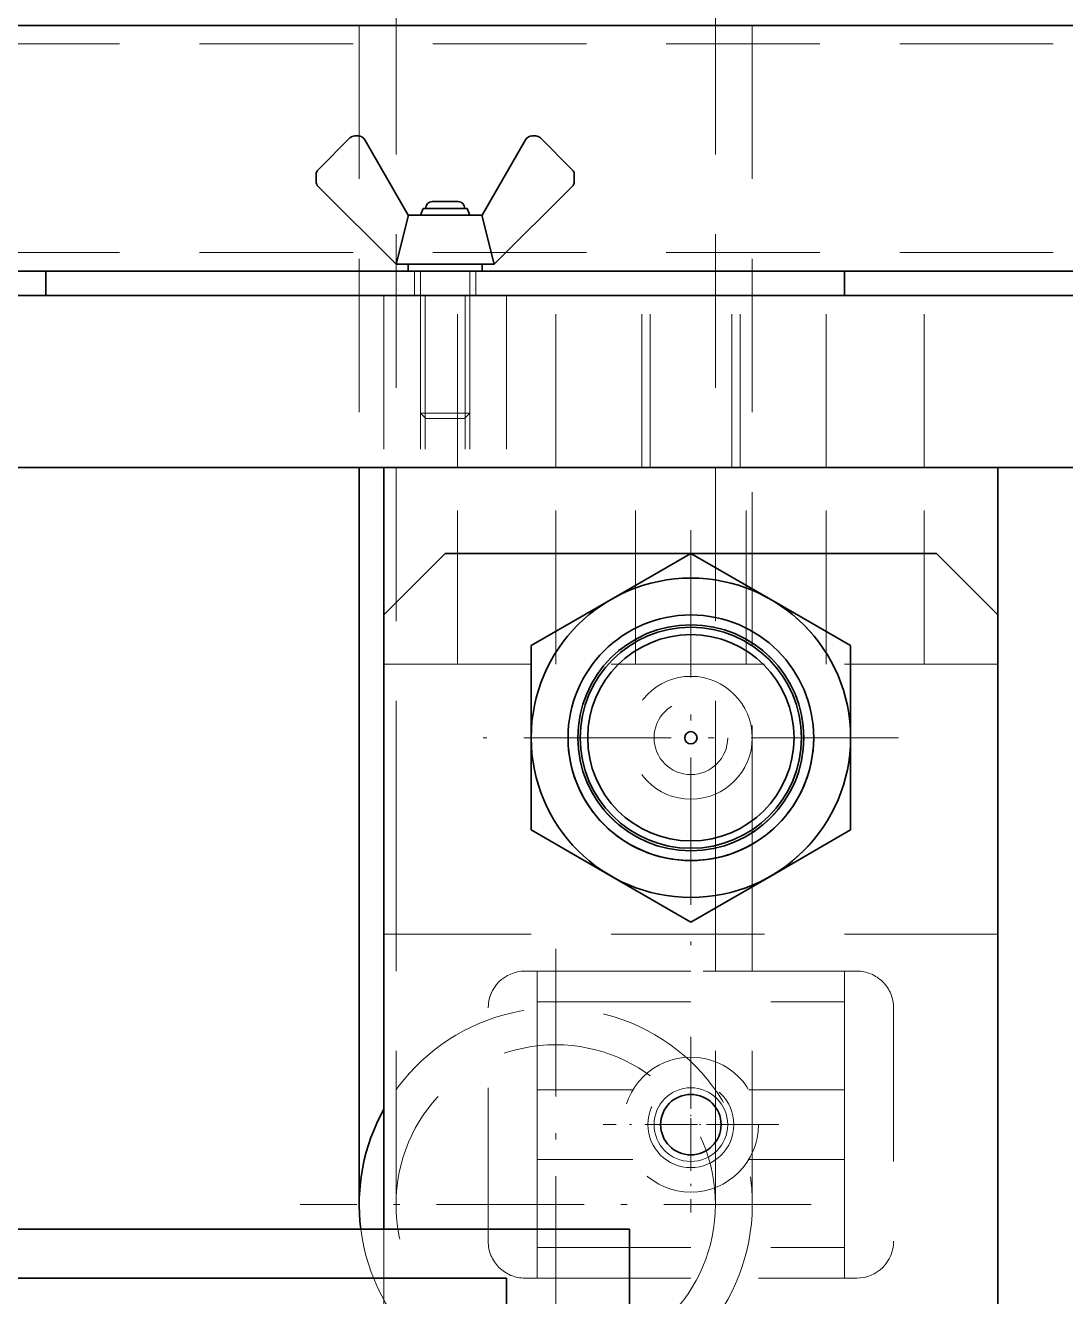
# Model space of a CAD drawing. Header units: millimetres. Extents: x -10155 to 20189, y -25550 to -22580.
# Drawn here: x -8845.4 to -8760.7, y -24700.5 to -24597 of the extents above; entities that cross this region are included whole.
import ezdxf

# ---------------------------------------------------------------- set-up
doc = ezdxf.new("R2010")
doc.units = ezdxf.units.MM
for name, pattern in [('CENTER-HOKUTO', [23, 20, -1, 1, -1]), ('DASHDOT', [18.5, 12, -3, 0.5, -3]), ('HIDDEN-HOKUTO', [3.8, 2.5, -1.3])]:
    doc.linetypes.add(name, pattern=pattern)
doc.layers.add('AM_7', color=2, linetype='CENTER-HOKUTO', lineweight=30)
doc.layers.add('AM_HID', color=1, linetype='HIDDEN-HOKUTO', lineweight=25)

msp = doc.modelspace()

# ---------------------------------------------------------------- linework, layer by layer
at = {"color": 7, "lineweight": 35}
for p, q in [((-8666.748, -24597.046), (-9071.747, -24597.046)), ((-8843.747, -24617.046), (-9071.747, -24617.046)), ((-8843.748, -24617.046), (-8778.748, -24617.046)), ((-8663.748, -24617.046), (-8778.747, -24617.046)), ((-8993.748, -24619.046), (-8673.748, -24619.046)), ((-8875.748, -24633.046), (-8673.748, -24633.046)), ((-8818.248, -24633.046), (-8818.248, -24663.044)), ((-8766.248, -24633.046), (-8816.248, -24633.046)), ((-8816.248, -24695.046), (-8816.248, -24645.046)), ((-8766.248, -24707.046), (-8766.248, -24645.046)), ((-8818.248, -24693.044), (-8818.248, -24663.044)), ((-8796.248, -24695.046), (-8850.433, -24695.046)), ((-8796.248, -24695.046), (-8796.248, -24790.046)), ((-8806.248, -24699.046), (-8931.248, -24699.046)), ((-8806.248, -24721.046), (-8806.248, -24699.046))]:
    msp.add_line(p, q, dxfattribs=at)
at = {"color": 7, "lineweight": 35, "ltscale": 0.007141}
for p, q in [((-8818.327, -24606.046), (-8818.613, -24606.046)), ((-8803.882, -24606.046), (-8804.168, -24606.046))]:
    msp.add_line(p, q, dxfattribs=at)
at = {"color": 7, "lineweight": 35, "ltscale": 0.091551}
msp.add_line((-8819.001, -24606.207), (-8821.593, -24608.794), dxfattribs=at)
at = {"color": 7, "lineweight": 35, "ltscale": 0.177303}
msp.add_line((-8814.248, -24612.496), (-8817.793, -24606.354), dxfattribs=at)
at = {"color": 7, "lineweight": 35, "ltscale": 0.177306}
msp.add_line((-8804.701, -24606.354), (-8808.248, -24612.496), dxfattribs=at)
at = {"color": 7, "lineweight": 35, "ltscale": 0.091547}
msp.add_line((-8800.902, -24608.794), (-8803.494, -24606.207), dxfattribs=at)
at = {"color": 7, "lineweight": 35, "ltscale": 0.015341}
for p, q in [((-8821.748, -24609.165), (-8821.748, -24609.779)), ((-8800.748, -24609.779), (-8800.748, -24609.165))]:
    msp.add_line(p, q, dxfattribs=at)
at = {"color": 7, "lineweight": 35, "ltscale": 0.224373}
for p, q in [((-8821.594, -24610.15), (-8815.248, -24616.496)), ((-8807.248, -24616.496), (-8800.901, -24610.15))]:
    msp.add_line(p, q, dxfattribs=at)
at = {"color": 7, "lineweight": 35, "ltscale": 0.014634}
msp.add_line((-8813.047, -24611.946), (-8813.248, -24612.496), dxfattribs=at)
at = {"color": 7, "lineweight": 35, "ltscale": 0.089996}
msp.add_line((-8809.447, -24611.946), (-8813.047, -24611.946), dxfattribs=at)
at = {"color": 7, "lineweight": 35, "ltscale": 0.052496}
msp.add_line((-8810.197, -24611.396), (-8812.297, -24611.396), dxfattribs=at)
at = {"color": 7, "lineweight": 35, "ltscale": 0.014632}
msp.add_line((-8809.248, -24612.496), (-8809.447, -24611.946), dxfattribs=at)
at = {"color": 7, "lineweight": 35, "ltscale": 0.103119}
for p, q in [((-8814.221, -24612.496), (-8815.227, -24616.496)), ((-8807.268, -24616.496), (-8808.274, -24612.496))]:
    msp.add_line(p, q, dxfattribs=at)
at = {"color": 7, "lineweight": 35, "ltscale": 0.000671387}
for p, q in [((-8814.221, -24612.496), (-8814.248, -24612.496)), ((-8808.248, -24612.496), (-8808.274, -24612.496))]:
    msp.add_line(p, q, dxfattribs=at)
at = {"color": 7, "lineweight": 35, "ltscale": 0.148657}
msp.add_line((-8808.274, -24612.496), (-8814.221, -24612.496), dxfattribs=at)
at = {"color": 7, "lineweight": 35, "ltscale": 0.05}
for p, q in [((-8843.748, -24617.046), (-8843.748, -24619.046)), ((-8778.748, -24617.046), (-8778.748, -24619.046))]:
    msp.add_line(p, q, dxfattribs=at)
at = {"color": 7, "lineweight": 35, "ltscale": 0.000500488}
for p, q in [((-8815.248, -24616.496), (-8815.227, -24616.496)), ((-8807.268, -24616.496), (-8807.248, -24616.496))]:
    msp.add_line(p, q, dxfattribs=at)
at = {"color": 7, "lineweight": 35, "ltscale": 0.198999}
msp.add_line((-8807.268, -24616.496), (-8815.227, -24616.496), dxfattribs=at)
at = {"color": 7, "lineweight": 35, "ltscale": 0.01375}
for p, q in [((-8814.248, -24617.046), (-8814.248, -24616.496)), ((-8808.248, -24616.496), (-8808.248, -24617.046))]:
    msp.add_line(p, q, dxfattribs=at)
at = {"color": 7, "lineweight": 35, "ltscale": 0.299991}
for p, q in [((-8816.248, -24633.046), (-8816.248, -24645.046)), ((-8766.248, -24633.046), (-8766.248, -24645.046))]:
    msp.add_line(p, q, dxfattribs=at)
at = {"color": 7, "lineweight": 35, "ltscale": 0.176777}
for p, q in [((-8816.248, -24645.046), (-8811.248, -24640.046)), ((-8771.248, -24640.046), (-8766.248, -24645.046))]:
    msp.add_line(p, q, dxfattribs=at)
at = {"color": 7, "lineweight": 35, "ltscale": 0.499506}
msp.add_line((-8791.267, -24640.046), (-8811.248, -24640.046), dxfattribs=at)
at = {"color": 7, "lineweight": 35, "ltscale": 0.187642}
for p, q in [((-8791.248, -24640.035), (-8797.748, -24643.788)), ((-8784.747, -24666.304), (-8778.247, -24662.551))]:
    msp.add_line(p, q, dxfattribs=at)
at = {"color": 7, "lineweight": 35, "ltscale": 0.187635}
for p, q in [((-8784.748, -24643.788), (-8791.248, -24640.035)), ((-8804.247, -24662.552), (-8797.747, -24666.305))]:
    msp.add_line(p, q, dxfattribs=at)
at = {"color": 7, "lineweight": 35, "ltscale": 0.499536}
msp.add_line((-8771.248, -24640.046), (-8791.229, -24640.046), dxfattribs=at)
at = {"color": 7, "lineweight": 35, "ltscale": 0.187637}
for p, q in [((-8797.748, -24643.788), (-8804.248, -24647.541)), ((-8791.247, -24670.057), (-8784.747, -24666.304))]:
    msp.add_line(p, q, dxfattribs=at)
at = {"color": 7, "lineweight": 35, "ltscale": 0.187641}
for p, q in [((-8778.248, -24647.54), (-8784.748, -24643.788)), ((-8797.747, -24666.305), (-8791.247, -24670.057))]:
    msp.add_line(p, q, dxfattribs=at)
at = {"color": 7, "lineweight": 35, "ltscale": 0.187639}
for p, q in [((-8804.248, -24647.541), (-8804.248, -24655.047)), ((-8778.248, -24647.54), (-8778.248, -24655.046)), ((-8804.248, -24655.047), (-8804.247, -24662.552)), ((-8778.248, -24655.046), (-8778.247, -24662.551))]:
    msp.add_line(p, q, dxfattribs=at)
at = {"color": 7, "lineweight": 35}
for centre, radius in [((-8791.248, -24655.046), 13), ((-8791.248, -24655.046), 10), ((-8791.248, -24655.046), 9.2), ((-8791.248, -24655.046), 9), ((-8791.248, -24655.046), 8.4), ((-8791.248, -24655.046), 0.5), ((-8791.248, -24686.546), 2.459)]:
    msp.add_circle(centre, radius, dxfattribs=at)
at = {"color": 7, "lineweight": 13}
msp.add_circle((-8791.248, -24686.546), 3, dxfattribs=at)
at = {"color": 7, "lineweight": 35}
for centre, radius, start, end in [((-8818.613, -24606.596), 0.55, 90, 134.93846), ((-8818.327, -24606.662), 0.616, 30, 90), ((-8804.168, -24606.662), 0.616, 90, 150), ((-8803.882, -24606.596), 0.55, 45.06154, 90), ((-8821.223, -24609.165), 0.525, 134.93846, 180.00001), ((-8801.272, -24609.165), 0.525, 0, 45.06154), ((-8821.223, -24609.779), 0.525, 179.99999, 225), ((-8801.272, -24609.779), 0.525, 315, 0), ((-8812.297, -24611.946), 0.55, 90, 179.99999), ((-8810.197, -24611.946), 0.55, 0, 90), ((-8791.248, -24655.046), 10, 180.00244, 0.00245), ((-8802.248, -24693.044), 16, 151.04406, 187.18736)]:
    msp.add_arc(centre, radius, start, end, dxfattribs=at)
at = {"layer": 'AM_7', "color": 2, "linetype": 'DASHDOT', "lineweight": 13}
for p, q in [((-8791.248, -24638.146), (-8791.248, -24671.946)), ((-8774.347, -24655.046), (-8808.147, -24655.046)), ((-8802.248, -24672.244), (-8802.248, -24713.844)), ((-8781.447, -24693.044), (-8823.047, -24693.044))]:
    msp.add_line(p, q, dxfattribs=at)
at = {"layer": 'AM_7', "color": 2, "linetype": 'DASHDOT', "lineweight": 13, "ltscale": 0.357501}
for p, q in [((-8791.248, -24679.396), (-8791.248, -24693.696)), ((-8784.097, -24686.546), (-8798.397, -24686.546))]:
    msp.add_line(p, q, dxfattribs=at)
at = {"layer": 'AM_7', "color": 2, "linetype": 'DASHDOT', "lineweight": 13, "ltscale": 0.159802}
for p, q in [((-8791.248, -24683.35), (-8791.248, -24689.742)), ((-8788.051, -24686.546), (-8794.443, -24686.546))]:
    msp.add_line(p, q, dxfattribs=at)
at = {"layer": 'AM_HID', "color": 1, "lineweight": 13, "ltscale": 5}
for p, q in [((-8815.248, -24538.044), (-8815.248, -24663.044)), ((-8789.248, -24538.044), (-8789.248, -24663.044)), ((-8818.248, -24597.046), (-8818.248, -24633.046)), ((-8786.248, -24597.046), (-8786.248, -24663.044)), ((-8666.748, -24598.546), (-9655.748, -24598.546)), ((-8814.221, -24612.496), (-8815.227, -24616.496)), ((-8807.268, -24616.496), (-8808.274, -24612.496)), ((-8666.748, -24615.546), (-9655.748, -24615.546)), ((-8843.747, -24617.046), (-9498.748, -24617.046)), ((-8808.248, -24617.046), (-8814.248, -24617.046)), ((-8813.748, -24617.046), (-8813.748, -24619.046)), ((-8813.748, -24617.046), (-8813.748, -24619.046)), ((-8813.248, -24628.617), (-8813.248, -24617.046)), ((-8809.248, -24617.046), (-8809.248, -24628.617)), ((-8808.748, -24617.046), (-8808.748, -24619.046)), ((-8808.748, -24617.046), (-8808.748, -24619.046)), ((-8666.748, -24617.046), (-8778.747, -24617.046)), ((-8843.748, -24619.046), (-8778.748, -24619.046)), ((-8816.248, -24619.046), (-8816.248, -24633.046)), ((-8816.248, -24619.046), (-8816.248, -24633.046)), ((-8813.248, -24619.046), (-8813.248, -24633.046)), ((-8813.248, -24619.046), (-8813.248, -24633.046)), ((-8813.248, -24619.046), (-8813.248, -24633.046)), ((-8813.248, -24619.046), (-8813.248, -24633.046)), ((-8813.248, -24619.046), (-8813.248, -24633.046)), ((-8813.248, -24619.046), (-8813.248, -24633.046)), ((-8812.868, -24619.046), (-8812.868, -24633.046)), ((-8812.868, -24619.046), (-8812.868, -24633.046)), ((-8812.868, -24619.046), (-8812.868, -24633.046)), ((-8812.868, -24619.046), (-8812.868, -24633.046)), ((-8810.248, -24633.046), (-8810.248, -24619.046)), ((-8809.626, -24619.046), (-8809.626, -24633.046)), ((-8809.626, -24619.046), (-8809.626, -24633.046)), ((-8809.626, -24619.046), (-8809.626, -24633.046)), ((-8809.626, -24619.046), (-8809.626, -24633.046)), ((-8809.248, -24619.046), (-8809.248, -24633.046)), ((-8809.248, -24619.046), (-8809.248, -24633.046)), ((-8809.248, -24619.046), (-8809.248, -24633.046)), ((-8809.248, -24619.046), (-8809.248, -24633.046)), ((-8809.248, -24619.046), (-8809.248, -24633.046)), ((-8809.248, -24619.046), (-8809.248, -24633.046)), ((-8806.248, -24619.046), (-8806.248, -24633.046)), ((-8806.248, -24619.046), (-8806.248, -24633.046)), ((-8802.248, -24633.046), (-8802.248, -24619.046)), ((-8795.248, -24633.046), (-8795.248, -24619.046)), ((-8794.571, -24633.046), (-8794.571, -24619.046)), ((-8787.924, -24633.046), (-8787.924, -24619.046)), ((-8787.248, -24633.046), (-8787.248, -24619.046)), ((-8780.248, -24633.046), (-8780.248, -24619.046)), ((-8772.248, -24633.046), (-8772.248, -24619.046)), ((-8809.248, -24628.617), (-8813.248, -24628.617)), ((-8809.248, -24628.617), (-8813.248, -24628.617)), ((-8813.248, -24628.617), (-8812.818, -24629.046)), ((-8809.677, -24629.046), (-8809.248, -24628.617)), ((-8809.677, -24629.046), (-8812.818, -24629.046)), ((-8810.248, -24649.046), (-8810.248, -24633.046)), ((-8802.248, -24649.046), (-8802.248, -24633.046)), ((-8795.748, -24649.046), (-8795.748, -24633.046)), ((-8786.748, -24649.046), (-8786.748, -24633.046)), ((-8780.248, -24649.046), (-8780.248, -24633.046)), ((-8772.248, -24649.046), (-8772.248, -24633.046)), ((-8791.229, -24640.046), (-8791.267, -24640.046)), ((-8766.248, -24649.046), (-8816.248, -24649.046)), ((-8815.248, -24693.044), (-8815.248, -24663.044)), ((-8789.248, -24693.044), (-8789.248, -24663.044)), ((-8786.248, -24693.044), (-8786.248, -24663.044)), ((-8766.248, -24671.046), (-8816.248, -24671.046)), ((-8777.748, -24674.046), (-8804.748, -24674.046)), ((-8803.748, -24683.718), (-8803.748, -24674.046)), ((-8803.748, -24674.046), (-8778.748, -24674.046)), ((-8803.748, -24699.046), (-8803.748, -24674.046)), ((-8778.748, -24683.718), (-8778.748, -24674.046)), ((-8778.748, -24699.046), (-8778.748, -24674.046)), ((-8807.748, -24696.046), (-8807.748, -24677.046)), ((-8803.748, -24676.546), (-8778.748, -24676.546)), ((-8774.748, -24677.046), (-8774.748, -24696.046)), ((-8803.748, -24683.718), (-8795.964, -24683.718)), ((-8803.748, -24689.375), (-8803.748, -24683.718)), ((-8786.53, -24683.718), (-8778.748, -24683.718)), ((-8778.748, -24689.375), (-8778.748, -24683.718)), ((-8803.748, -24689.375), (-8795.964, -24689.375)), ((-8803.748, -24699.046), (-8803.748, -24689.375)), ((-8786.53, -24689.375), (-8778.748, -24689.375)), ((-8778.748, -24699.046), (-8778.748, -24689.375)), ((-8816.248, -24707.046), (-8816.248, -24695.046)), ((-8803.748, -24696.546), (-8778.748, -24696.546)), ((-8804.748, -24699.046), (-8777.748, -24699.046)), ((-8803.748, -24699.046), (-8778.748, -24699.046))]:
    msp.add_line(p, q, dxfattribs=at)
for centre, radius in [((-8791.248, -24655.046), 10), ((-8791.248, -24655.046), 9.2), ((-8791.248, -24655.046), 9.188), ((-8791.248, -24655.046), 5), ((-8791.248, -24655.046), 3), ((-8791.248, -24655.046), 3), ((-8802.248, -24693.044), 13), ((-8791.248, -24686.546), 5.5), ((-8791.248, -24686.546), 5.5), ((-8791.248, -24686.546), 3.5)]:
    msp.add_circle(centre, radius, dxfattribs=at)
for centre, radius, start, end in [((-8791.248, -24655.046), 13, 90.00245, 270.00244), ((-8791.248, -24655.046), 13, 270.00244, 90.00245), ((-8791.248, -24655.046), 10, 0.00245, 180.00244), ((-8791.248, -24655.046), 9.188, 90.00232, 96.14788), ((-8804.748, -24677.046), 3, 90, 179.99999), ((-8777.748, -24677.046), 3, 359.99999, 90), ((-8802.248, -24693.044), 16, 187.18736, 151.04406), ((-8791.248, -24686.546), 2.458, 208.6441, 218.85211), ((-8804.748, -24696.046), 3, 179.99999, 270), ((-8777.748, -24696.046), 3, 270, 359.99999)]:
    msp.add_arc(centre, radius, start, end, dxfattribs=at)

doc.saveas('drawing.dxf')
